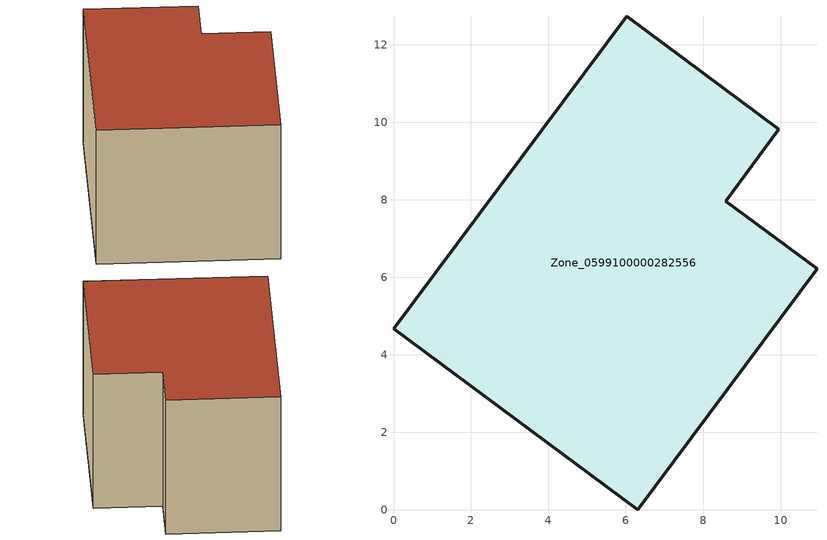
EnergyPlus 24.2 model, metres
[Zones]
Zone_0599100000282556
 floor ground (C_G): 0,4.67 6.02,12.74 9.94,9.82 8.57,7.97 10.93,6.22 6.3,0 z0
 wall outside (C_F): 6.3,0 10.93,6.22 8.57,7.97 9.94,9.82 6.02,12.74 0,4.67 6.3,0 z0:6.6
 roof outside (C_R): 6.02,12.74 0,4.67 6.3,0 10.93,6.22 8.57,7.97 9.94,9.82 z6.6
[BUILDING]
Pand.0599100000282556: North Axis=0; Terrain=City; Loads Convergence Tolerance Value=0.04; Temperature Convergence Tolerance Value=0.4; Solar Distribution=FullExterior; Maximum Number of Warmup Days=25; Minimum Number of Warmup Days=1
[Site:Location]
Rotterdam.The.Hague.AP_ZH_NLD Design_Conditions: Latitude=51.96; Longitude=4.45; Time Zone=1; Elevation=-4.5
[SITE:GROUNDTEMPERATURE:BUILDINGSURFACE]
18, 18, 18, 18, 18, 18, 18, 18, 18, 18, 18, 18
[MATERIAL] Thermal Absorptance=0.9; Solar Absorptance=0.7; Visible Absorptance=0.7
Name | Roughness | Thickness | Conductivity | Density | Specific Heat
G.TC.1946-1964 | MediumSmooth | 0.15 | 1 | 540 | 1210
F.TC.1946-1964 | Rough | 0.3 | 0.857143 | 1920 | 840
R.TC.1946-1964 | MediumRough | 0.2 | 0.235294 | 1500 | 1000
[CONSTRUCTION]
C_G: G.TC.1946-1964
C_F: F.TC.1946-1964
C_R: R.TC.1946-1964
[ZONE]
Zone_0599100000282556: Type=1; Multiplier=1; Ceiling Height=Autocalculate; Volume=Autocalculate; Floor Area=autocalculate; Part of Total Floor Area=Yes
[ZONEINFILTRATION:DESIGNFLOWRATE]
Infil_Zone_0599100000282556: Zone or ZoneList or Space or SpaceList=Zone_0599100000282556; Schedule=AlwaysOn; Design Flow Rate Calculation Method=Flow/Area; Flow Rate per Floor Area=0.003; Constant Term Coefficient=1; Temperature Term Coefficient=0; Velocity Term Coefficient=0; Velocity Squared Term Coefficient=0
[HVACTEMPLATE:ZONE:IDEALLOADSAIRSYSTEM]
Zone_0599100000282556: Maximum Heating Supply Air Temperature=50; Minimum Cooling Supply Air Temperature=13; Maximum Heating Supply Air Humidity Ratio=0.0156; Minimum Cooling Supply Air Humidity Ratio=0.0077; Heating Limit=NoLimit; Cooling Limit=NoLimit; Dehumidification Control Type=ConstantSensibleHeatRatio; Cooling Sensible Heat Ratio=0.7; Dehumidification Setpoint=60; Humidification Control Type=None; Humidification Setpoint=30; Outdoor Air Method=None; Outdoor Air Flow Rate per Person=0.00944; Outdoor Air Flow Rate per Zone Floor Area=0; Outdoor Air Flow Rate per Zone=0; Demand Controlled Ventilation Type=None; Outdoor Air Economizer Type=NoEconomizer; Heat Recovery Type=None; Sensible Heat Recovery Effectiveness=0.7; Latent Heat Recovery Effectiveness=0.65
[ZONECONTROL:THERMOSTAT]
ThermostatControl_Zone_0599100000282556: Zone or ZoneList=Zone_0599100000282556; Control Type Schedule=DualSetpointControlType; Control 1=Thermostat_Zone_0599100000282556; Temperature Difference Between Cutout And Setpoint=0
[THERMOSTATSETPOINT:DUALSETPOINT]
Thermostat_Zone_0599100000282556: Heating Setpoint Temperature Schedule=HeatingSetpoint_Zone_0599100000282556; Cooling Setpoint Temperature Schedule=CoolingSetpoint_Zone_0599100000282556
[SCHEDULE:COMPACT]
HeatingSetpoint_Zone_0599100000282556: Through: 12/31, For: AllDays, Until: 24:00, 21
CoolingSetpoint_Zone_0599100000282556: Through: 12/31, For: AllDays, Until: 24:00, 24
DualSetpointControlType: Through: 12/31, For: AllDays, Until: 24:00, 4
AlwaysOn: Through: 12/31, For: AllDays, Until: 24:00, 1
